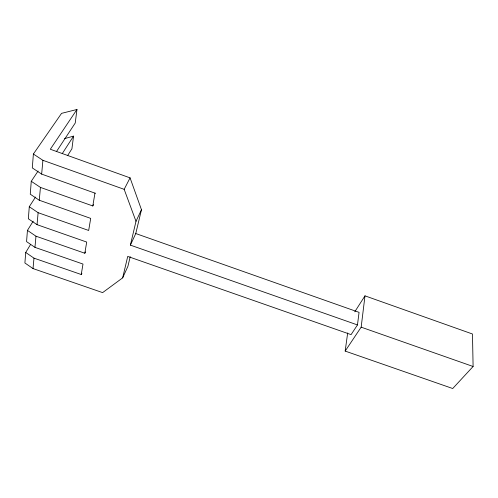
<?xml version="1.0" encoding="UTF-8"?>
<svg xmlns="http://www.w3.org/2000/svg" width="498" height="498" viewBox="0 0 498 498"><rect width="100%" height="100%" fill="white"/><g stroke="black" fill="none" stroke-linecap="round" stroke-linejoin="round"><path stroke-width="0.75" d="M30.509 244.593L25.715 252.474L24.9 262.981L33.024 268.584L102.619 292.619L122.67 277.847L127.911 266.318L130.215 256.694M33.179 221.193L27.44 230.387L26.562 241.617L34.96 247.357L82.998 264.058L81.236 274.516L33.976 258.145L25.715 252.474M35.507 197.065L29.282 206.732L28.342 218.778L37.033 224.66L86.708 242.059L84.822 253.239L35.98 236.201L27.44 230.387M38.097 171.032L31.262 181.291L30.26 194.195L39.267 200.233L90.704 218.385L88.669 230.462L38.128 212.696L29.282 206.732M56.573 151.411L75.229 123.031L76.966 109.479L61.553 113.357L33.385 154.025L32.302 167.913L41.651 174.107L95.417 193.292M33.024 268.584L33.976 258.145M34.96 247.357L35.98 236.201M37.033 224.66L38.128 212.696M39.267 200.233L40.438 187.41L31.262 181.291M41.651 174.107L42.909 160.306L33.385 154.025M345.164 351.084L361.162 327.161L364.99 295.849L472.478 334.002L473.1 366.491L452.713 388.521L345.164 351.084L347.679 332.95M64.584 138.606L73.548 136.135L71.917 148.802L67.79 155.301M122.67 277.847L127.725 256.414L351.078 334.625L357.464 324.933L359.07 312.352L135.767 233.537L141.469 209.72L130.065 177.861L50.31 149.251L76.966 109.479M40.438 187.41L92.802 205.96L94.975 193.075M357.464 324.933L130.383 245.122L135.998 221.311L141.469 209.72M130.383 245.122L135.767 233.537M81.236 274.516L81.921 273.184M135.998 221.311L124.164 189.333L130.065 177.861M84.822 253.239L85.525 251.901M92.802 205.96L93.537 204.622M354.769 311.804L364.99 295.849M62.25 153.621L73.548 136.135M361.162 327.161L473.1 366.491M42.909 160.306L124.164 189.333"/></g></svg>
